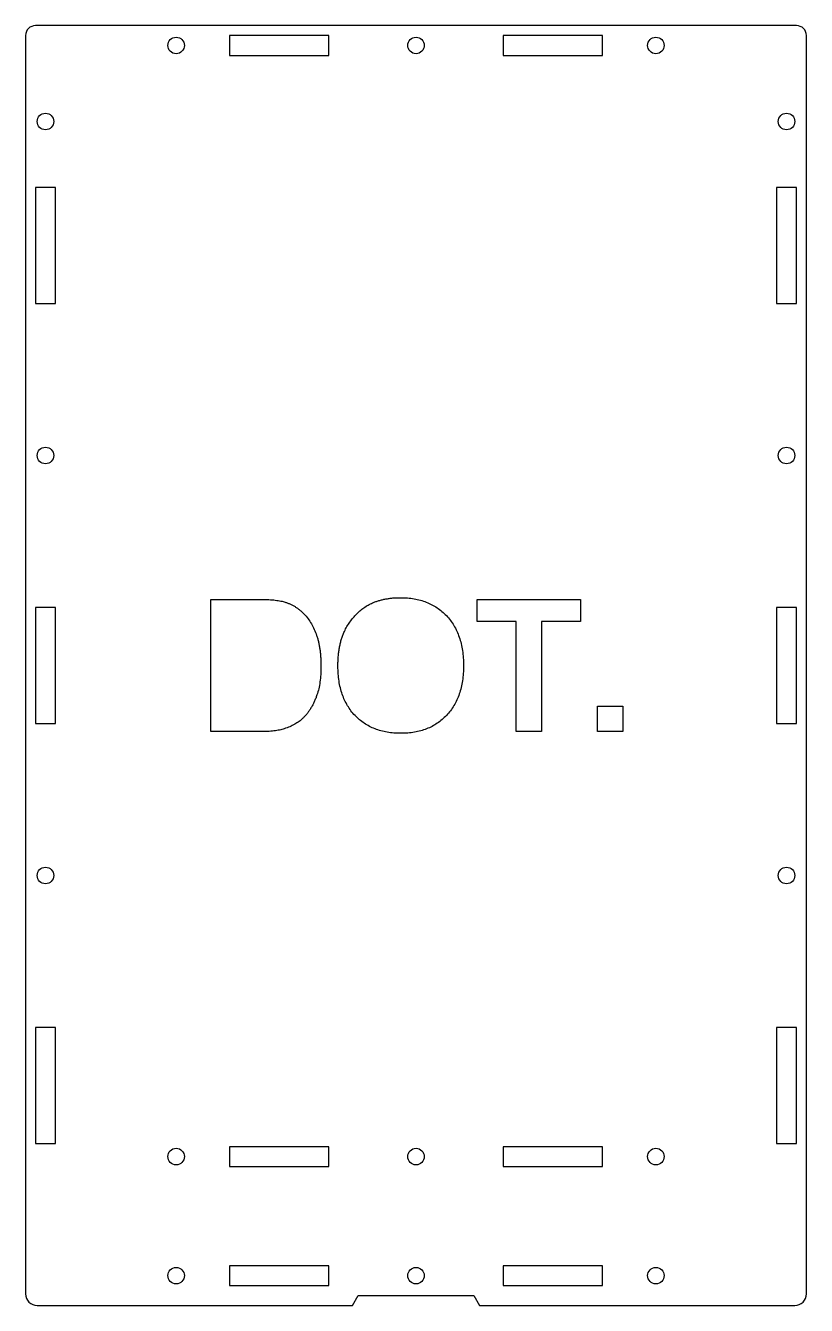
# Model space of a CAD drawing. Header units: millimetres. Extents: x -118 to 118, y -378 to 9.
import ezdxf

# ---------------------------------------------------------------- set-up
doc = ezdxf.new("R2010")
doc.units = ezdxf.units.MM

msp = doc.modelspace()

# ---------------------------------------------------------------- linework, layer by layer
at = {"color": 7, "linetype": 'Continuous', "lineweight": 25}
for p, q in [((115, 9), (-115, 9)), ((-118, 6), (-118, -374.5)), ((-56.33, 6), (-56.33, 0)), ((-26.33, 6), (-56.33, 6)), ((-26.33, 0), (-26.33, 6)), ((56.33, 6), (26.33, 6)), ((26.33, 6), (26.33, 0)), ((56.33, 0), (56.33, 6)), ((118, -374.5), (118, 6)), ((-56.33, 0), (-26.33, 0)), ((26.33, 0), (56.33, 0)), ((-115, -40), (-115, -75)), ((-109, -40), (-115, -40)), ((-109, -75), (-109, -40)), ((109, -40), (109, -75)), ((115, -40), (109, -40)), ((115, -75), (115, -40)), ((-115, -75), (-109, -75)), ((109, -75), (115, -75)), ((-62.05, -204.5), (-62.05, -164.5)), ((-62.05, -164.5), (-47.38, -164.5)), ((18.46, -171.17), (18.46, -164.5)), ((18.46, -164.5), (49.74, -164.5)), ((49.74, -164.5), (49.74, -171.17)), ((-115, -167), (-115, -202)), ((-109, -167), (-115, -167)), ((-109, -202), (-109, -167)), ((109, -167), (109, -202)), ((115, -167), (109, -167)), ((115, -202), (115, -167)), ((30.26, -171.17), (18.46, -171.17)), ((30.26, -204.5), (30.26, -171.17)), ((49.74, -171.17), (37.95, -171.17)), ((37.95, -171.17), (37.95, -204.5)), ((54.87, -204.5), (54.87, -196.81)), ((54.87, -196.81), (62.56, -196.81)), ((62.56, -196.81), (62.56, -204.5)), ((-115, -202), (-109, -202)), ((-46.95, -204.5), (-62.05, -204.5)), ((37.95, -204.5), (30.26, -204.5)), ((62.56, -204.5), (54.87, -204.5)), ((109, -202), (115, -202)), ((-115, -294), (-115, -329)), ((-109, -294), (-115, -294)), ((-109, -329), (-109, -294)), ((109, -294), (109, -329)), ((115, -294), (109, -294)), ((115, -329), (115, -294)), ((-115, -329), (-109, -329)), ((-56.33, -330), (-56.33, -336)), ((-26.33, -330), (-56.33, -330)), ((-26.33, -336), (-26.33, -330)), ((56.33, -330), (26.33, -330)), ((26.33, -330), (26.33, -336)), ((56.33, -336), (56.33, -330)), ((109, -329), (115, -329)), ((-56.33, -336), (-26.33, -336)), ((26.33, -336), (56.33, -336)), ((-56.33, -366), (-56.33, -372)), ((-26.33, -366), (-56.33, -366)), ((-26.33, -372), (-26.33, -366)), ((56.33, -366), (26.33, -366)), ((26.33, -366), (26.33, -372)), ((56.33, -372), (56.33, -366)), ((-56.33, -372), (-26.33, -372)), ((-19.23, -378), (-17.5, -375)), ((-17.5, -375), (17.5, -375)), ((17.5, -375), (19.23, -378)), ((26.33, -372), (56.33, -372)), ((-114.5, -378), (-19.23, -378)), ((19.23, -378), (114.5, -378))]:
    msp.add_line(p, q, dxfattribs=at)
for centre in [(-72.5, 3), (0, 3), (72.5, 3), (-112, -20), (112, -20), (-112, -121), (112, -121), (-112, -248), (112, -248), (-72.5, -333), (0, -333), (72.5, -333), (-72.5, -369), (0, -369), (72.5, -369)]:
    msp.add_circle(centre, 2.5, dxfattribs=at)
for centre, radius, start, end in [((-115, 6), 3, 90, 180), ((115, 6), 3, 0, 90), ((-114.5, -374.5), 3.5, 180, 270), ((114.5, -374.5), 3.5, 270, 0)]:
    msp.add_arc(centre, radius, start, end, dxfattribs=at)
for points, knots in [([(-47.38, -164.5), (-46.98, -164.5), (-46.2, -164.5), (-45.07, -164.55), (-44.01, -164.59), (-43.03, -164.69), (-42.12, -164.79), (-41.28, -164.91), (-40.52, -165.07), (-40.04, -165.2), (-39.81, -165.26)], [0, 0, 0, 0, 0.15747, 0.30663, 0.445395, 0.573987, 0.694437, 0.804898, 0.906812, 1, 1, 1, 1]), ([(-39.81, -165.26), (-39.52, -165.35), (-38.95, -165.54), (-38.12, -165.86), (-37.33, -166.27), (-36.56, -166.69), (-35.83, -167.19), (-35.12, -167.71), (-34.46, -168.31), (-33.59, -169.16), (-32.61, -170.33), (-31.58, -171.89), (-30.71, -173.59), (-30.11, -175.13), (-29.71, -176.43), (-29.44, -177.47), (-29.22, -178.57), (-29.04, -179.72), (-28.89, -180.93), (-28.79, -182.2), (-28.74, -183.52), (-28.72, -184.43), (-28.72, -184.88)], [0, 0, 0, 0, 0.037276, 0.073881, 0.110355, 0.146723, 0.182897, 0.219217, 0.255934, 0.293058, 0.368269, 0.444736, 0.523447, 0.604997, 0.647505, 0.69179, 0.737961, 0.786111, 0.836323, 0.888669, 0.943199, 1, 1, 1, 1]), ([(-21.8, -174.57), (-21.57, -174.07), (-21.1, -173.08), (-20.24, -171.68), (-19.26, -170.36), (-18.18, -169.12), (-17.01, -167.99), (-15.76, -167.02), (-14.47, -166.19), (-13.56, -165.77), (-13.1, -165.56)], [0, 0, 0, 0, 0.128922, 0.256327, 0.384645, 0.513589, 0.640961, 0.763921, 0.883101, 1, 1, 1, 1]), ([(-13.1, -165.56), (-12.79, -165.43), (-12.17, -165.18), (-11.2, -164.86), (-10.19, -164.6), (-9.16, -164.37), (-8.08, -164.21), (-6.98, -164.07), (-5.84, -164), (-5.06, -163.99), (-4.67, -163.99)], [0, 0, 0, 0, 0.115824, 0.23411, 0.354106, 0.476628, 0.602521, 0.731466, 0.863531, 1, 1, 1, 1]), ([(-4.67, -163.99), (-3.97, -164), (-2.59, -164.04), (-0.58, -164.29), (1.32, -164.71), (3.11, -165.32), (4.8, -166.08), (6.37, -167.02), (7.84, -168.14), (9.2, -169.41), (10.41, -170.84), (11.48, -172.41), (12.37, -174.11), (13.1, -175.94), (13.67, -177.91), (14.07, -180.01), (14.32, -182.24), (14.34, -183.77), (14.36, -184.56)], [0, 0, 0, 0, 0.06654, 0.13022, 0.191362, 0.250596, 0.30863, 0.366331, 0.424068, 0.482723, 0.541892, 0.601416, 0.661683, 0.723504, 0.787984, 0.855208, 0.925639, 1, 1, 1, 1]), ([(-23.59, -184.74), (-23.59, -184.25), (-23.58, -183.28), (-23.49, -181.85), (-23.36, -180.49), (-23.15, -179.19), (-22.91, -177.94), (-22.6, -176.76), (-22.24, -175.64), (-21.95, -174.92), (-21.8, -174.57)], [0, 0, 0, 0, 0.142626, 0.280099, 0.411798, 0.538154, 0.660002, 0.777042, 0.890637, 1, 1, 1, 1]), ([(-28.72, -184.88), (-28.73, -185.68), (-28.75, -187.21), (-28.99, -189.43), (-29.35, -191.49), (-29.74, -192.77), (-29.94, -193.39)], [0, 0, 0, 0, 0.275802, 0.533396, 0.774073, 1, 1, 1, 1]), ([(-4.56, -205.01), (-5.27, -205), (-6.65, -204.96), (-8.68, -204.71), (-10.59, -204.29), (-12.39, -203.69), (-14.08, -202.94), (-15.66, -202.01), (-17.12, -200.9), (-18.46, -199.63), (-19.68, -198.22), (-20.72, -196.66), (-21.62, -194.99), (-22.33, -193.18), (-22.91, -191.25), (-23.3, -189.19), (-23.55, -187.01), (-23.58, -185.51), (-23.59, -184.74)], [0, 0, 0, 0, 0.067555, 0.132224, 0.19408, 0.253925, 0.312527, 0.370537, 0.428356, 0.487097, 0.546163, 0.605433, 0.665483, 0.72697, 0.790718, 0.857154, 0.926601, 1, 1, 1, 1]), ([(14.36, -184.56), (14.34, -185.34), (14.32, -186.86), (14.07, -189.07), (13.68, -191.15), (13.1, -193.1), (12.39, -194.93), (11.49, -196.62), (10.45, -198.19), (9.23, -199.6), (7.9, -200.88), (6.43, -201.99), (4.87, -202.93), (3.19, -203.69), (1.41, -204.29), (-0.49, -204.71), (-2.49, -204.96), (-3.86, -205), (-4.56, -205.01)], [0, 0, 0, 0, 0.074278, 0.144606, 0.211667, 0.275783, 0.337863, 0.39825, 0.45762, 0.516768, 0.57539, 0.6331, 0.690914, 0.749047, 0.808298, 0.869542, 0.933334, 1, 1, 1, 1]), ([(-29.94, -193.39), (-30.06, -193.75), (-30.31, -194.45), (-30.75, -195.47), (-31.22, -196.43), (-31.73, -197.34), (-32.29, -198.2), (-32.88, -199.01), (-33.51, -199.76), (-33.97, -200.23), (-34.2, -200.46)], [0, 0, 0, 0, 0.136361, 0.268243, 0.396888, 0.522663, 0.64515, 0.764832, 0.882961, 1, 1, 1, 1]), ([(-34.2, -200.46), (-34.57, -200.79), (-35.33, -201.48), (-36.66, -202.32), (-38.18, -203.07), (-39.27, -203.45), (-39.84, -203.65)], [0, 0, 0, 0, 0.227035, 0.468179, 0.723729, 1, 1, 1, 1]), ([(-39.84, -203.65), (-40.07, -203.72), (-40.54, -203.87), (-41.3, -204.02), (-42.1, -204.19), (-42.96, -204.29), (-43.88, -204.39), (-44.85, -204.45), (-45.88, -204.49), (-46.59, -204.5), (-46.95, -204.5)], [0, 0, 0, 0, 0.0998912, 0.2073191, 0.32085, 0.4423162, 0.5701691, 0.7054217, 0.8494106, 1, 1, 1, 1])]:
    msp.add_open_spline(points, degree=3, knots=knots, dxfattribs=at)

doc.saveas('drawing.dxf')
